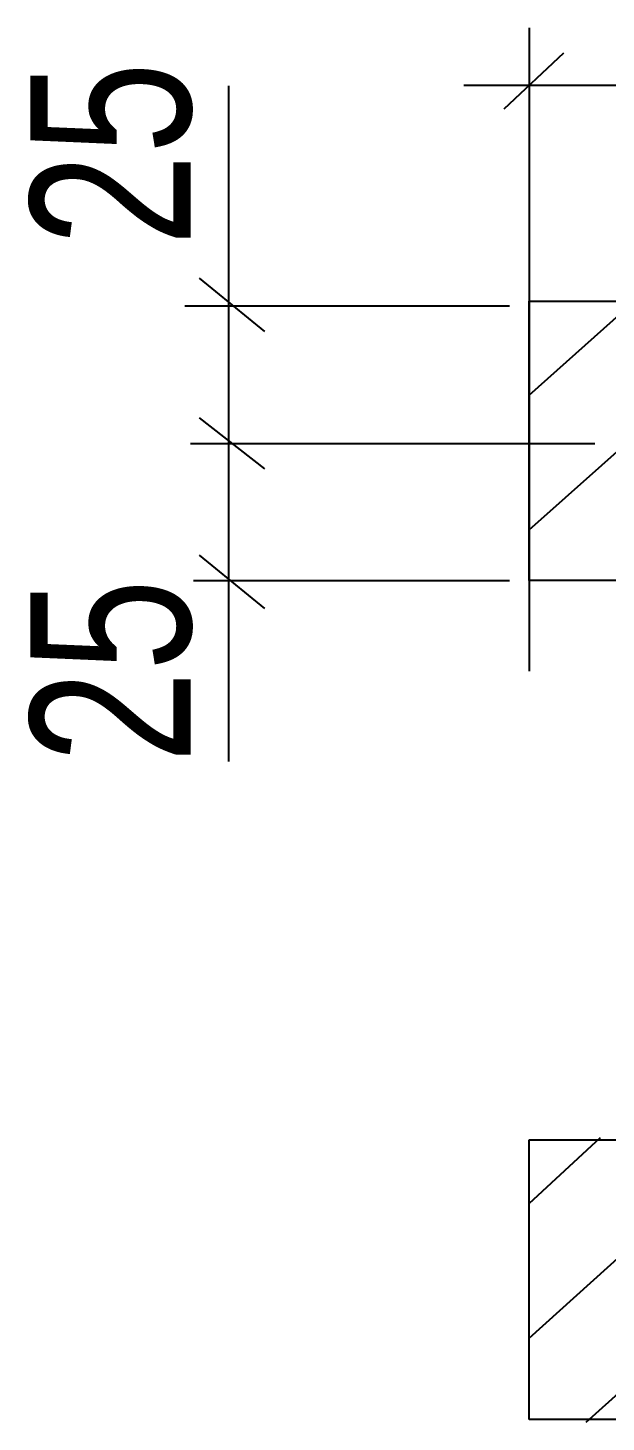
# Model space of a CAD drawing. Header units: millimetres. Extents: x 0 to 420, y 0 to 297.
# Drawn here: x 157 to 165.28, y 23 to 42.96 of the extents above; entities that cross this region are included whole.
import ezdxf

# ---------------------------------------------------------------- set-up
doc = ezdxf.new("R2010")
doc.units = ezdxf.units.MM
doc.styles.add('Arial Narrow', font='ARIALN.TTF', dxfattribs={"height": 0.2})

# ---------------------------------------------------------------- blocks, each defined once
blk = doc.blocks.new('0_TCM_4503_AIVD_AD_NOTE_BLOCK-43783565-2284')
at = {"color": 7, "linetype": 'Continuous'}
for p, q in [((164.179, 42.958), (164.179, 33.751)), ((164.668, 42.594), (163.812, 41.793)), ((159.871, 42.126), (159.871, 32.455)), ((163.241, 42.136), (171.303, 42.136)), ((159.452, 39.375), (160.389, 38.611)), ((163.893, 38.975), (159.248, 38.975)), ((164.179, 35.045), (164.179, 39.048)), ((164.179, 39.048), (174.813, 39.048)), ((164.179, 37.701), (165.645, 39.011)), ((164.179, 35.773), (167.805, 39.011)), ((159.452, 37.374), (160.389, 36.646)), ((159.33, 37.01), (165.116, 37.01)), ((159.452, 35.409), (160.389, 34.645)), ((159.371, 35.045), (163.893, 35.045)), ((174.813, 35.045), (164.179, 35.045)), ((164.179, 24.201), (167.357, 27.076)), ((164.179, 26.129), (165.197, 27.076)), ((164.179, 23.036), (164.179, 27.039)), ((164.179, 27.039), (174.813, 27.039)), ((164.994, 23), (169.516, 27.076)), ((174.813, 23.036), (164.179, 23.036))]:
    blk.add_line(p, q, dxfattribs=at)
at = {"color": 7, "linetype": 'Continuous', "style": 'Arial Narrow', "width": 0.9}
for p in [(159.33, 39.836), (159.33, 32.435)]:
    blk.add_text('25', height=2.2966, rotation=90, dxfattribs=at).set_placement(p)

msp = doc.modelspace()

# ---------------------------------------------------------------- block references
msp.add_blockref('0_TCM_4503_AIVD_AD_NOTE_BLOCK-43783565-2284', (0, 0))

doc.saveas('drawing.dxf')
